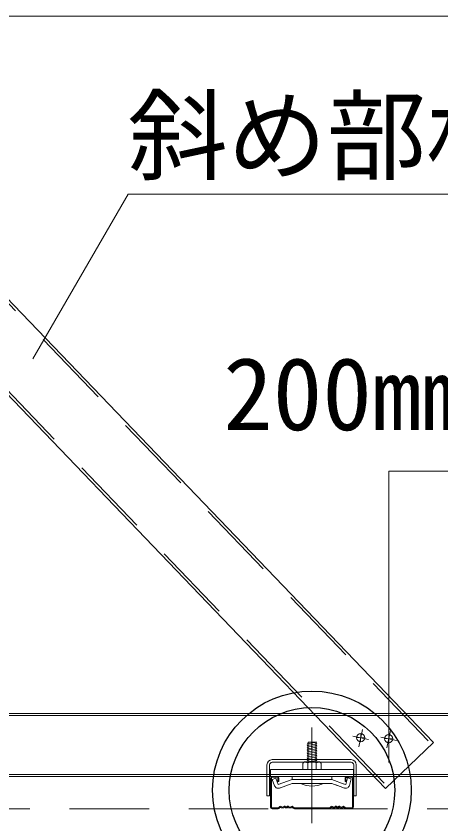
# Model space of a CAD drawing. Units: millimetres, scale not verified. Extents: x -7800 to 7800, y -5578 to 5491.
# Drawn here: x -4111.8 to -3855.3, y 764.3 to 1252.4 of the extents above; entities that cross this region are included whole.
import ezdxf
from ezdxf.enums import TextEntityAlignment as Align

# ---------------------------------------------------------------- set-up
doc = ezdxf.new("R2010")
doc.units = ezdxf.units.MM
doc.header["$LTSCALE"] = 40
doc.linetypes.add('CHAIN1', pattern=[8, 5, -1, 1, -1])
doc.linetypes.add('DASHED1', pattern=[1.8, 1.2, -0.6])
for name, color, linetype, lineweight in [('2-0_中心線', 4, 'CHAIN1', 9), ('2-2_野縁受け', 3, 'Continuous', 18), ('2-3_野縁', 7, 'Continuous', 18), ('2-4_斜め部材', 3, 'DASHED1', 18), ('2-5_寸法', 3, 'Continuous', 18), ('2-6_文字', 3, 'Continuous', 18), ('2-9_躯体', 4, 'DASHED1', 9), ('2-A_クリップ', 3, 'Continuous', 18), ('2-B_ビス', 7, 'Continuous', 18), ('2-C_パネル', 4, 'DASHED1', 9), ('2-E', 2, 'Continuous', 25)]:
    doc.layers.add(name, color=color, linetype=linetype, lineweight=lineweight)
doc.styles.add('ＭＳ ゴシック', font='')
doc.styles.get('ＭＳ ゴシック').set_extended_font_data('MS Gothic')

msp = doc.modelspace()

# ---------------------------------------------------------------- linework, layer by layer
at = {"layer": '2-0_中心線'}
for p, q in [((-3933.14, 822.58), (-3933.14, 764.66)), ((-3904.88, 810.83), (-3902.64, 821.34)), ((-3887.95, 810.24), (-3885.71, 820.75)), ((-3908.44, 817.37), (-3898.96, 815.36)), ((-3891.51, 816.78), (-3882.03, 814.76))]:
    msp.add_line(p, q, dxfattribs=at)
at = {"layer": '2-2_野縁受け'}
for p, q in [((-4289.49, 830.92), (-3694.86, 830.92)), ((-4289.49, 829.72), (-3876.51, 829.72)), ((-3885.39, 829.72), (-3694.86, 829.72)), ((-4289.49, 794.12), (-3876.51, 794.12)), ((-4289.49, 792.92), (-3419.49, 792.92)), ((-3876.51, 794.12), (-3807.96, 794.12))]:
    msp.add_line(p, q, dxfattribs=at)
at = {"layer": '2-2_野縁受け', "linetype": 'DASHED1'}
msp.add_line((-4014.12, 830.92), (-3914.94, 830.92), dxfattribs=at)
at = {"layer": '2-3_野縁'}
for p, q in [((-3958.15, 791.94), (-3958.14, 774.41)), ((-3957.64, 774.46), (-3957.65, 791.94)), ((-3954.14, 792.94), (-3957.15, 792.94)), ((-3954.14, 792.44), (-3957.15, 792.44)), ((-3953.65, 789.94), (-3953.65, 791.94)), ((-3953.15, 789.94), (-3953.15, 791.94)), ((-3913.14, 789.94), (-3913.14, 791.94)), ((-3912.64, 789.94), (-3912.64, 791.94)), ((-3912.14, 792.94), (-3909.14, 792.94)), ((-3912.14, 792.44), (-3909.14, 792.44)), ((-3908.64, 774.42), (-3908.64, 791.94)), ((-3908.14, 791.94), (-3908.14, 774.48)), ((-3953.65, 789.94), (-3953.15, 789.94)), ((-3912.64, 789.94), (-3913.14, 789.94)), ((-3957.15, 773.94), (-3953.56, 773.94)), ((-3957.15, 773.94), (-3953.56, 773.94)), ((-3953.56, 773.44), (-3957.15, 773.44)), ((-3953.56, 773.44), (-3957.15, 773.44)), ((-3953.21, 774.09), (-3952.5, 774.79)), ((-3952.5, 774.79), (-3953.21, 774.09)), ((-3952.15, 774.44), (-3952.85, 773.73)), ((-3952.15, 774.44), (-3952.85, 773.73)), ((-3945.15, 774.44), (-3944.44, 773.73)), ((-3944.79, 774.79), (-3944.08, 774.09)), ((-3943.73, 773.94), (-3933.14, 773.94)), ((-3943.73, 773.44), (-3933.14, 773.44)), ((-3922.56, 773.94), (-3933.14, 773.94)), ((-3922.56, 773.44), (-3933.14, 773.44)), ((-3921.5, 774.79), (-3922.2, 774.09)), ((-3921.14, 774.44), (-3921.85, 773.73)), ((-3914.14, 774.44), (-3913.44, 773.73)), ((-3914.14, 774.44), (-3913.44, 773.73)), ((-3913.08, 774.09), (-3913.79, 774.79)), ((-3913.79, 774.79), (-3913.08, 774.09)), ((-3909.14, 773.94), (-3912.73, 773.94)), ((-3909.14, 773.94), (-3912.73, 773.94)), ((-3912.73, 773.44), (-3909.14, 773.44)), ((-3912.73, 773.44), (-3909.14, 773.44))]:
    msp.add_line(p, q, dxfattribs=at)
for centre, radius, start, end in [((-3957.15, 791.94), 1, 90.003, 180.003), ((-3957.15, 791.94), 0.5, 90.003, 180.003), ((-3954.14, 791.94), 1, 0.003, 90.003), ((-3954.14, 791.94), 0.5, 0.003, 90.003), ((-3912.14, 791.94), 1, 89.997, 179.997), ((-3912.14, 791.94), 0.5, 89.997, 179.997), ((-3909.14, 791.94), 1, 359.997, 89.997), ((-3909.14, 791.94), 0.5, 359.997, 89.997), ((-3957.15, 774.44), 1, 177.476, 270), ((-3957.15, 774.44), 1, 177.476, 270), ((-3957.15, 774.44), 0.5, 177.476, 270), ((-3957.15, 774.44), 0.5, 177.476, 270), ((-3953.56, 774.44), 0.5, 270, 315), ((-3953.56, 774.44), 0.5, 270, 315), ((-3953.56, 774.44), 1, 270, 315), ((-3953.56, 774.44), 1, 270, 315), ((-3952.15, 774.44), 0.5, 46.3972, 135), ((-3950.9, 775.75), 1.81, 226.3972, 313.6028), ((-3950.9, 775.75), 1.31, 226.3972, 313.6028), ((-3949.64, 774.44), 0.5, 36.8699, 133.6028), ((-3948.65, 775.19), 1.25, 216.8699, 323.1301), ((-3948.65, 775.19), 0.75, 216.8699, 323.1301), ((-3947.65, 774.44), 0.5, 36.8699, 143.1301), ((-3947.65, 774.44), 0.5, 46.3972, 143.1301), ((-3946.4, 775.75), 1.81, 226.3972, 313.6028), ((-3946.4, 775.75), 1.31, 226.3972, 313.6028), ((-3945.15, 774.44), 0.5, 45, 133.6028), ((-3943.73, 774.44), 1, 225, 270), ((-3943.73, 774.44), 0.5, 225, 270), ((-3922.56, 774.44), 0.5, 270, 315), ((-3922.56, 774.44), 1, 270, 315), ((-3921.14, 774.44), 0.5, 46.3972, 135), ((-3919.89, 775.75), 1.81, 226.3972, 313.6028), ((-3919.89, 775.75), 1.31, 226.3972, 313.6028), ((-3918.64, 774.44), 0.5, 36.8699, 143.1301), ((-3918.64, 774.44), 0.5, 36.8699, 133.6028), ((-3917.64, 775.19), 1.25, 216.8699, 323.1301), ((-3917.64, 775.19), 0.75, 216.8699, 323.1301), ((-3916.64, 774.44), 0.5, 46.3972, 143.1301), ((-3915.39, 775.75), 1.81, 226.3972, 313.6028), ((-3915.39, 775.75), 1.31, 226.3972, 313.6028), ((-3914.14, 774.44), 0.5, 45, 133.6028), ((-3912.73, 774.44), 1, 225, 270), ((-3912.73, 774.44), 1, 225, 270), ((-3912.73, 774.44), 0.5, 225, 270), ((-3912.73, 774.44), 0.5, 225, 270), ((-3909.14, 774.44), 1, 270, 2.524), ((-3909.14, 774.44), 1, 270, 2.524), ((-3909.14, 774.44), 0.5, 270, 2.524), ((-3909.14, 774.44), 0.5, 270, 2.524)]:
    msp.add_arc(centre, radius, start, end, dxfattribs=at)
at = {"layer": '2-4_斜め部材'}
for p, q in [((-4244.99, 1212.83), (-3860.93, 812.34)), ((-4271.55, 1187.36), (-3887.49, 786.87))]:
    msp.add_line(p, q, dxfattribs=at)
at = {"layer": '2-5_寸法'}
for p, q in [((-4243.83, 1213.94), (-3859.77, 813.45)), ((-4272.7, 1186.25), (-3888.64, 785.76)), ((-3888.64, 785.76), (-3859.77, 813.45))]:
    msp.add_line(p, q, dxfattribs=at)
at = {"layer": '2-5_寸法', "color": 4, "lineweight": 9}
msp.add_line((-3886.77, 977.44), (-3886.77, 801.45), dxfattribs=at)
msp.add_lwpolyline([(-3886.77, 977.44), (-3822.25, 977.44), (-3822.25, 801.45)], dxfattribs=at)
at = {"layer": '2-6_文字', "color": 7}
for p, q in [((-4101.69, 1045.24), (-4044.14, 1144.93)), ((-4044.14, 1144.93), (-3804.14, 1144.93))]:
    msp.add_line(p, q, dxfattribs=at)
at = {"layer": '2-9_躯体', "color": 7, "linetype": 'Continuous', "lineweight": 18}
msp.add_line((-4583.5, 1252.42), (-2243.91, 1252.42), dxfattribs=at)
at = {"layer": '2-A_クリップ'}
for p, q in [((-3930.11, 813.57), (-3936.11, 812.73)), ((-3936.11, 812.73), (-3935.36, 812.33)), ((-3930.11, 812.57), (-3936.11, 811.73)), ((-3936.11, 811.73), (-3935.36, 811.33)), ((-3935.36, 801.72), (-3935.36, 813.73)), ((-3935.36, 813.73), (-3930.86, 813.73)), ((-3930.11, 813.57), (-3930.86, 813.73)), ((-3930.86, 801.72), (-3930.86, 813.7)), ((-3930.11, 812.57), (-3930.86, 812.97)), ((-3930.11, 811.57), (-3930.86, 811.97)), ((-3930.11, 810.57), (-3930.86, 810.97)), ((-3930.11, 809.57), (-3930.86, 809.97)), ((-3930.11, 808.57), (-3930.86, 808.97)), ((-3930.11, 807.57), (-3930.86, 807.97)), ((-3930.11, 806.57), (-3930.86, 806.97)), ((-3930.11, 805.57), (-3930.86, 805.97)), ((-3909.53, 803.13), (-3957.13, 803.13)), ((-3909.53, 801.53), (-3957.13, 801.53)), ((-3938.61, 800.72), (-3938.61, 797.22)), ((-3937.94, 801.55), (-3938.41, 801.32)), ((-3937.94, 801.55), (-3938.41, 801.32)), ((-3937.61, 801.72), (-3928.61, 801.72)), ((-3937.25, 801.63), (-3935.61, 801.22)), ((-3937.25, 801.63), (-3935.61, 801.22)), ((-3936.11, 802.73), (-3935.36, 802.33)), ((-3930.11, 802.57), (-3936.11, 801.73)), ((-3930.11, 802.57), (-3936.11, 801.73)), ((-3935.61, 801.22), (-3935.61, 801.2)), ((-3935.61, 801.2), (-3935.61, 797.22)), ((-3930.89, 801.33), (-3930.61, 801.23)), ((-3930.11, 804.57), (-3930.86, 804.97)), ((-3930.11, 803.57), (-3930.86, 803.97)), ((-3930.11, 802.57), (-3930.86, 802.97)), ((-3930.11, 802.57), (-3930.86, 802.97)), ((-3930.39, 801.72), (-3930.86, 801.97)), ((-3930.39, 801.72), (-3930.86, 801.97)), ((-3928.97, 801.63), (-3930.61, 801.23)), ((-3928.97, 801.63), (-3930.61, 801.23)), ((-3928.29, 801.56), (-3927.82, 801.33)), ((-3928.29, 801.56), (-3927.82, 801.33)), ((-3927.61, 800.72), (-3927.61, 797.22)), ((-3960.33, 799.93), (-3960.33, 781.15)), ((-3958.73, 799.93), (-3958.73, 781.15)), ((-3958.11, 797.22), (-3908.11, 797.22)), ((-3958.11, 797.22), (-3958.11, 792.92)), ((-3938.61, 797.22), (-3927.61, 797.22)), ((-3908.11, 792.92), (-3908.11, 797.22)), ((-3907.93, 799.93), (-3907.93, 781.15)), ((-3906.33, 799.93), (-3906.33, 781.15)), ((-3958.11, 792.92), (-3908.11, 792.92)), ((-3954.91, 791.93), (-3957.07, 791.14)), ((-3955.87, 787.86), (-3957.07, 791.14)), ((-3955.67, 787.3), (-3957.07, 791.14)), ((-3953.47, 787.99), (-3954.91, 791.93)), ((-3945.11, 791.03), (-3953.47, 787.99)), ((-3945.11, 792.92), (-3945.11, 791.03)), ((-3945.11, 791.03), (-3933.11, 791.03)), ((-3921.12, 791.03), (-3933.11, 791.03)), ((-3921.12, 791.03), (-3933.11, 791.03)), ((-3921.12, 791.03), (-3933.11, 791.03)), ((-3921.12, 791.03), (-3913.72, 788.33)), ((-3921.11, 792.92), (-3921.11, 791.03)), ((-3910.51, 787.49), (-3909.45, 791.44)), ((-3908.11, 794.12), (-3907.93, 794.12)), ((-3908.11, 792.92), (-3907.93, 792.92)), ((-3952.7, 785.93), (-3945.01, 788.73)), ((-3926.11, 788.73), (-3940.11, 788.73)), ((-3933.11, 788.73), (-3923.97, 788.73)), ((-3933.11, 788.73), (-3923.38, 788.73)), ((-3933.11, 788.73), (-3921.9, 788.73)), ((-3923.63, 788.73), (-3921.9, 788.73)), ((-3923.13, 788.73), (-3921.22, 788.73)), ((-3917.98, 787.55), (-3921.22, 788.73)), ((-3913.53, 785.93), (-3918.72, 787.82)), ((-3914.01, 788.44), (-3912.76, 787.99)), ((-3958.73, 781.15), (-3960.33, 781.15)), ((-3906.33, 781.15), (-3907.93, 781.15))]:
    msp.add_line(p, q, dxfattribs=at)
for points in [[(-3930.11, 811.57), (-3936.11, 810.73), (-3935.36, 810.33)], [(-3930.11, 810.57), (-3936.11, 809.73), (-3935.36, 809.33)], [(-3930.11, 809.57), (-3936.11, 808.73), (-3935.36, 808.33)], [(-3930.11, 808.57), (-3936.11, 807.73), (-3935.36, 807.33)], [(-3930.11, 807.57), (-3936.11, 806.73), (-3935.36, 806.33)], [(-3930.11, 806.57), (-3936.11, 805.73), (-3935.36, 805.33)], [(-3930.11, 805.57), (-3936.11, 804.73), (-3935.36, 804.33)], [(-3930.11, 804.57), (-3936.11, 803.73), (-3935.36, 803.33)], [(-3930.11, 803.57), (-3936.11, 802.73), (-3935.36, 802.33)], [(-3930.89, 801.33), (-3930.61, 801.23), (-3930.61, 797.22)], [(-3953.47, 787.99), (-3954.91, 791.93), (-3957.07, 791.14)], [(-3912.76, 787.99), (-3911.67, 792.04), (-3909.45, 791.44)], [(-3933.11, 788.73), (-3944.33, 788.73), (-3945.01, 788.73)]]:
    msp.add_lwpolyline(points, dxfattribs=at)
for centre, radius, start, end in [((-3957.13, 799.93), 3.2, 90, 180), ((-3957.13, 799.93), 1.6, 90, 180), ((-3937.61, 800.72), 1, 90, 180), ((-3937.5, 800.66), 1, 75.942, 116.6021), ((-3937.5, 800.66), 1, 75.942, 116.6021), ((-3933.11, 795.22), 6.5, 70.0181, 112.6198), ((-3933.11, 795.22), 6.5, 70.0181, 112.6198), ((-3928.73, 800.66), 1, 63.7347, 103.8602), ((-3928.73, 800.66), 1, 63.7347, 103.8602), ((-3928.61, 800.72), 1, 0, 90), ((-3909.53, 799.93), 3.2, 0, 90), ((-3909.53, 799.93), 1.6, 0, 90), ((-3953.51, 788.08), 2.3, 200, 300), ((-3933.11, 802.73), 15.65, 243.4349, 296.565), ((-3912.73, 788.09), 2.3, 245, 345)]:
    msp.add_arc(centre, radius, start, end, dxfattribs=at)
at = {"layer": '2-B_ビス'}
for p, q in [((-3901.2, 816.28), (-3906.2, 816.45)), ((-3901.2, 816.28), (-3906.2, 816.45)), ((-3903.61, 818.86), (-3903.79, 813.86)), ((-3884.27, 815.68), (-3889.27, 815.86)), ((-3884.27, 815.68), (-3889.27, 815.86)), ((-3886.68, 818.27), (-3886.86, 813.27))]:
    msp.add_line(p, q, dxfattribs=at)
for centre in [(-3903.7, 816.36), (-3886.77, 815.77)]:
    msp.add_circle(centre, 2.5, dxfattribs=at)
at = {"layer": '2-C_パネル'}
msp.add_line((-4583.5, 773.44), (-2243.91, 773.44), dxfattribs=at)
at = {"layer": '2-E'}
for radius in [60, 50]:
    msp.add_circle((-3933.14, 784.58), radius, dxfattribs=at)

# ---------------------------------------------------------------- texts
at = {"layer": '2-5_寸法', "color": 7, "style": 'ＭＳ ゴシック'}
msp.add_text('200mm以内', height=43.99, dxfattribs=at).set_placement((-3986.72, 989.02), align=Align.BOTTOM_LEFT)
at = {"layer": '2-6_文字', "color": 7, "style": 'ＭＳ ゴシック'}
msp.add_text('斜め部材', height=43.99, dxfattribs=at).set_placement((-4044.14, 1144.93), align=Align.BOTTOM_LEFT)

doc.saveas('drawing.dxf')
